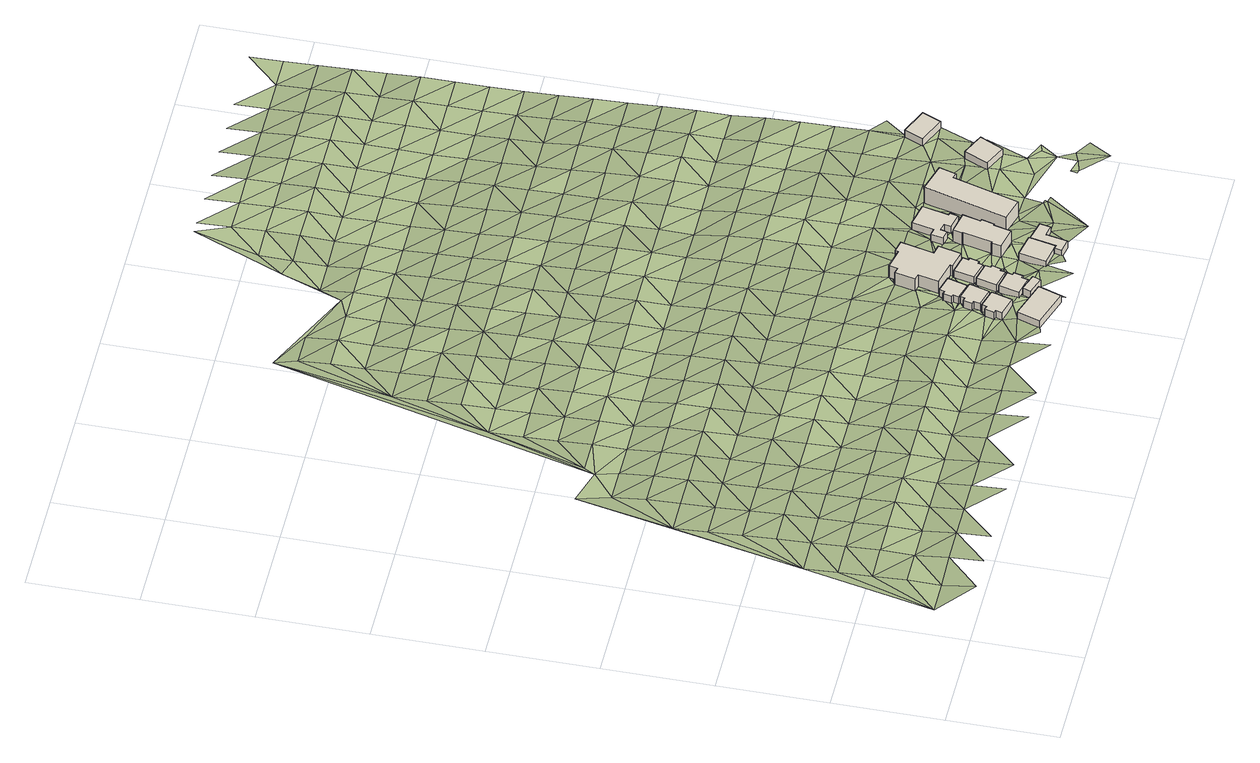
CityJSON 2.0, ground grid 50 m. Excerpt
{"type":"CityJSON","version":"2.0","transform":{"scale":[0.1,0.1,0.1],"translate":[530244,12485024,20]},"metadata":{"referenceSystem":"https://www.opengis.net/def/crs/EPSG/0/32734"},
"CityObjects":{
"building1":{"type":"Building","attributes":{"address":"7 Vine Road Woodstock Cape Town","building":"house","building:levels":1,"building_height":4.1,"plus_code":"4FRW3F83+HP6","ground_height":37.56,"roof_height":41.66},"geometry":[{"type":"Solid","lod":"1","boundaries":[[[[0,1,2,3]],[[1,4,5,2]],[[4,6,7,5]],[[6,0,3,7]],[[3,2,5,7]],[[6,4,1,0]]]]}]},
"building2":{"type":"Building","attributes":{"address":"5 Vine Road Woodstock Cape Town","building":"house","building:levels":1,"building_height":4.1,"plus_code":"4FRW3F83+JPR","ground_height":35.91,"roof_height":40.01},"geometry":[{"type":"Solid","lod":"1","boundaries":[[[[8,9,10,11]],[[9,12,13,10]],[[12,14,15,13]],[[14,16,17,15]],[[16,18,19,17]],[[18,20,21,19]],[[20,22,23,21]],[[22,8,11,23]],[[11,10,13,15,17,19,21,23]],[[22,20,18,16,14,12,9,8]]]]}]},
"building3":{"type":"Building","attributes":{"address":"3 Vine Road Woodstock Cape Town","building":"house","building:levels":1,"building_height":4.1,"plus_code":"4FRW3F83+MPF","ground_height":35.91,"roof_height":40.01},"geometry":[{"type":"Solid","lod":"1","boundaries":[[[[24,25,26,27]],[[25,28,29,26]],[[28,30,31,29]],[[30,32,33,31]],[[32,34,35,33]],[[34,36,37,35]],[[36,38,39,37]],[[38,24,27,39]],[[27,26,29,31,33,35,37,39]],[[38,36,34,32,30,28,25,24]]]]}]},
"building4":{"type":"Building","attributes":{"building":"yes","building:levels":1,"building_height":4.1,"plus_code":"4FRW3F83+HQJ","ground_height":37.56,"roof_height":41.66},"geometry":[{"type":"Solid","lod":"1","boundaries":[[[[40,41,42,43]],[[41,44,45,42]],[[44,46,47,45]],[[46,40,43,47]],[[43,42,45,47]],[[46,44,41,40]]]]}]},
"building5":{"type":"Building","attributes":{"address":"1 Vine Road Woodstock Cape Town","building":"house","building:levels":1,"building_height":4.1,"plus_code":"4FRW3F83+PP8","ground_height":34.82,"roof_height":38.92},"geometry":[{"type":"Solid","lod":"1","boundaries":[[[[48,49,50,51]],[[49,52,53,50]],[[52,54,55,53]],[[54,56,57,55]],[[56,58,59,57]],[[58,60,61,59]],[[60,62,63,61]],[[62,48,51,63]],[[51,50,53,55,57,59,61,63]],[[62,60,58,56,54,52,49,48]]]]}]},
"building6":{"type":"Building","attributes":{"address":"6 The Avenue Woodstock Cape Town","building":"house","building:levels":1,"building_height":4.1,"plus_code":"4FRW3F83+JQ7","ground_height":35.57,"roof_height":39.67},"geometry":[{"type":"Solid","lod":"1","boundaries":[[[[64,65,66,67]],[[65,68,69,66]],[[68,70,71,69]],[[70,72,73,71]],[[72,74,75,73]],[[74,76,77,75]],[[76,78,79,77]],[[78,64,67,79]],[[67,66,69,71,73,75,77,79]],[[78,76,74,72,70,68,65,64]]]]}]},
"building7":{"type":"Building","attributes":{"address":"4 The Avenue Woodstock Cape Town","building":"house","building:levels":1,"building_height":4.1,"plus_code":"4FRW3F83+MQ4","ground_height":35.57,"roof_height":39.67},"geometry":[{"type":"Solid","lod":"1","boundaries":[[[[80,81,82,83]],[[81,84,85,82]],[[84,86,87,85]],[[86,88,89,87]],[[88,90,91,89]],[[90,92,93,91]],[[92,94,95,93]],[[94,80,83,95]],[[83,82,85,87,89,91,93,95]],[[94,92,90,88,86,84,81,80]]]]}]},
"building8":{"type":"Building","attributes":{"address":"2 The Avenue Woodstock Cape Town","building":"house","building:levels":1,"building_height":4.1,"plus_code":"4FRW3F83+MQQ","ground_height":35.57,"roof_height":39.67},"geometry":[{"type":"Solid","lod":"1","boundaries":[[[[96,97,98,99]],[[97,100,101,98]],[[100,102,103,101]],[[102,104,105,103]],[[104,106,107,105]],[[106,108,109,107]],[[108,110,111,109]],[[110,96,99,111]],[[99,98,101,103,105,107,109,111]],[[110,108,106,104,102,100,97,96]]]]}]},
"building9":{"type":"Building","attributes":{"address":"18 Listowell Road Woodstock Cape Town","building":"house","building:levels":2,"building_height":6.9,"plus_code":"4FRW3F83+QQ4","ground_height":34.06,"roof_height":40.96},"geometry":[{"type":"Solid","lod":"1","boundaries":[[[[112,113,114,115]],[[113,116,117,114]],[[116,118,119,117]],[[118,120,121,119]],[[120,122,123,121]],[[122,124,125,123]],[[124,126,127,125]],[[126,128,129,127]],[[128,130,131,129]],[[130,132,133,131]],[[132,134,135,133]],[[134,136,137,135]],[[136,138,139,137]],[[138,112,115,139]],[[115,114,117,119,121,123,125,127,129,131,133,135,137,139]],[[138,136,134,132,130,128,126,124,122,120,118,116,113,112]]]]}]},
"building10":{"type":"Building","attributes":{"building":"house","building:levels":1,"building_height":4.1,"plus_code":"4FRW3F83+HVR","ground_height":35.57,"roof_height":39.67},"geometry":[{"type":"Solid","lod":"1","boundaries":[[[[140,141,142,143]],[[141,144,145,142]],[[144,146,147,145]],[[146,148,149,147]],[[148,150,151,149]],[[150,140,143,151]],[[143,142,145,147,149,151]],[[150,148,146,144,141,140]]]]}]},
"building11":{"type":"Building","attributes":{"building":"garage","building:levels":1,"building_height":4.1,"plus_code":"4FRW3F83+HVH","ground_height":35.65,"roof_height":39.75},"geometry":[{"type":"Solid","lod":"1","boundaries":[[[[152,153,154,155]],[[153,156,157,154]],[[156,158,159,157]],[[158,160,161,159]],[[160,162,163,161]],[[162,164,165,163]],[[164,166,167,165]],[[166,152,155,167]],[[155,154,157,159,161,163,165,167]],[[166,164,162,160,158,156,153,152]]]]}]},
"building12":{"type":"Building","attributes":{"address":"Len Court","building":"apartments","building:levels":2,"building:flats":"4","building_height":6.9,"plus_code":"4FRW3F83+MVP","ground_height":34.9,"roof_height":41.8},"geometry":[{"type":"Solid","lod":"1","boundaries":[[[[168,169,170,171]],[[169,172,173,170]],[[172,174,175,173]],[[174,176,177,175]],[[176,178,179,177]],[[178,180,181,179]],[[180,182,183,181]],[[182,184,185,183]],[[184,186,187,185]],[[186,188,189,187]],[[188,190,191,189]],[[190,168,171,191]],[[171,170,173,175,177,179,181,183,185,187,189,191]],[[190,188,186,184,182,180,178,176,174,172,169,168]]]]}]},
"building13":{"type":"Building","attributes":{"building":"house","building:levels":1,"building_height":4.1,"plus_code":"4FRW3F83+QWF","ground_height":33.81,"roof_height":37.91},"geometry":[{"type":"Solid","lod":"1","boundaries":[[[[192,193,194,195]],[[193,196,197,194]],[[196,198,199,197]],[[198,200,201,199]],[[200,202,203,201]],[[202,204,205,203]],[[204,206,207,205]],[[206,208,209,207]],[[208,210,211,209]],[[210,212,213,211]],[[212,214,215,213]],[[214,192,195,215]],[[195,194,197,199,201,203,205,207,209,211,213,215]],[[214,212,210,208,206,204,202,200,198,196,193,192]]]]}]},
"building14":{"type":"Building","attributes":{"address":"Elmwood","building":"apartments","building:levels":3,"building:flats":"12","building_height":9.7,"plus_code":"4FRW3F83+PX3","ground_height":33.18,"roof_height":42.88},"geometry":[{"type":"Solid","lod":"1","boundaries":[[[[216,217,218,219]],[[217,220,221,218]],[[220,222,223,221]],[[222,224,225,223]],[[224,226,227,225]],[[226,216,219,227]],[[219,218,221,223,225,227]],[[226,224,222,220,217,216]]]]}]},
"building15":{"type":"Building","attributes":{"address":"10 Listowell Road Salt River Cape Town","building":"house","building:levels":1,"building_height":4.1,"plus_code":"4FRW3F84+P46","ground_height":33.3,"roof_height":37.4},"geometry":[{"type":"Solid","lod":"1","boundaries":[[[[228,229,230,231]],[[229,232,233,230]],[[232,234,235,233]],[[234,228,231,235]],[[231,230,233,235]],[[234,232,229,228]]]]}]},
"building16":{"type":"Building","attributes":{"address":"11 Booth Road Salt River Cape Town","building":"house","building:levels":1,"building_height":4.1,"plus_code":"4FRW3F84+R5C","ground_height":31.85,"roof_height":35.95},"geometry":[{"type":"Solid","lod":"1","boundaries":[[[[236,237,238,239]],[[237,240,241,238]],[[240,242,243,241]],[[242,236,239,243]],[[239,238,241,243]],[[242,240,237,236]]]]}]},
"terrain1":{"type":"TINRelief","geometry":[{"type":"CompositeSurface","lod":"1","boundaries":[[[244,245,246]],[[245,244,247]],[[248,245,247]],[[249,245,248]],[[244,246,250]],[[251,245,249]],[[247,244,252]],[[252,248,247]],[[252,244,250]],[[248,253,249]],[[248,252,254]],[[250,255,256]],[[248,254,253]],[[257,251,249]],[[250,256,252]],[[249,253,257]],[[254,252,258]],[[258,252,256]],[[259,251,257]],[[253,254,260]],[[261,251,259]],[[260,254,258]],[[256,262,263]],[[253,264,257]],[[265,251,261]],[[253,260,264]],[[258,256,266]],[[251,265,267]],[[259,257,268]],[[257,264,269]],[[256,263,266]],[[260,258,270]],[[261,259,268]],[[268,257,269]],[[260,270,264]],[[270,258,266]],[[251,267,271]],[[272,265,261]],[[273,269,264]],[[272,261,268]],[[273,264,270]],[[267,265,274]],[[275,266,263]],[[276,277,263]],[[265,272,274]],[[268,269,278]],[[269,273,279]],[[263,277,275]],[[280,270,266]],[[272,268,278]],[[267,274,281]],[[278,269,279]],[[270,280,273]],[[280,266,275]],[[267,281,282]],[[283,274,272]],[[273,284,279]],[[267,282,285]],[[278,286,272]],[[277,287,275]],[[273,280,284]],[[285,271,267]],[[272,286,283]],[[287,277,288]],[[289,281,274]],[[278,279,290]],[[275,291,280]],[[284,290,279]],[[281,289,282]],[[283,289,274]],[[291,275,287]],[[292,286,278]],[[280,293,284]],[[292,278,290]],[[285,282,294]],[[293,280,291]],[[283,286,295]],[[288,296,287]],[[282,289,294]],[[290,284,297]],[[285,298,271]],[[292,295,286]],[[284,293,297]],[[291,287,299]],[[294,300,285]],[[289,283,301]],[[302,292,290]],[[295,303,283]],[[298,285,300]],[[302,290,297]],[[287,296,299]],[[289,301,294]],[[293,291,304]],[[301,283,303]],[[295,292,305]],[[306,292,302]],[[304,291,299]],[[300,294,307]],[[297,293,308]],[[303,295,305]],[[307,294,301]],[[292,306,305]],[[302,297,308]],[[298,300,309]],[[293,304,308]],[[296,310,299]],[[298,311,312]],[[309,300,307]],[[296,313,310]],[[314,301,303]],[[305,315,303]],[[316,306,302]],[[308,317,302]],[[298,309,311]],[[301,314,307]],[[304,299,318]],[[312,319,298]],[[314,303,315]],[[310,320,299]],[[306,316,305]],[[302,317,316]],[[304,318,308]],[[312,311,321]],[[318,299,320]],[[309,307,322]],[[323,315,305]],[[324,312,321]],[[307,314,322]],[[325,317,308]],[[305,316,323]],[[309,326,311]],[[320,310,327]],[[312,324,319]],[[308,318,325]],[[326,309,322]],[[328,327,310]],[[314,315,329]],[[323,330,315]],[[321,311,331]],[[316,317,332]],[[325,333,317]],[[314,329,322]],[[320,334,318]],[[311,326,331]],[[329,315,330]],[[327,335,320]],[[332,323,316]],[[317,333,332]],[[324,321,336]],[[334,325,318]],[[334,320,335]],[[337,326,322]],[[336,321,331]],[[327,328,338]],[[337,322,329]],[[339,319,324]],[[330,323,340]],[[341,333,325]],[[323,332,342]],[[335,327,338]],[[336,339,324]],[[341,325,334]],[[331,326,343]],[[326,337,344]],[[323,342,340]],[[345,329,330]],[[343,336,331]],[[332,333,346]],[[298,319,347]],[[339,348,319]],[[343,326,344]],[[333,341,349]],[[329,345,337]],[[334,335,350]],[[345,330,340]],[[338,351,335]],[[346,342,332]],[[319,348,352]],[[333,349,346]],[[350,335,351]],[[339,336,353]],[[337,354,344]],[[341,334,355]],[[319,352,356]],[[336,343,357]],[[342,358,340]],[[337,345,354]],[[348,339,353]],[[355,349,341]],[[319,356,359]],[[336,357,353]],[[342,346,358]],[[355,334,350]],[[343,344,360]],[[361,351,338]],[[354,360,344]],[[338,362,361]],[[345,340,363]],[[346,349,364]],[[358,365,340]],[[348,366,352]],[[367,357,343]],[[353,368,348]],[[355,364,349]],[[345,363,354]],[[369,350,351]],[[360,367,343]],[[363,340,365]],[[361,370,351]],[[366,356,352]],[[358,346,371]],[[348,368,366]],[[353,357,372]],[[350,369,355]],[[364,371,346]],[[351,370,369]],[[319,359,347]],[[360,354,373]],[[367,372,357]],[[374,359,356]],[[375,365,358]],[[361,376,377]],[[373,354,363]],[[378,368,353]],[[379,364,355]],[[374,356,366]],[[371,375,358]],[[360,380,367]],[[372,378,353]],[[18,370,361]],[[379,355,369]],[[1,361,377]],[[380,360,373]],[[381,363,365]],[[364,382,371]],[[359,374,383]],[[375,384,365]],[[18,361,1]],[[366,368,385]],[[369,370,12]],[[378,386,368]],[[364,379,382]],[[367,387,372]],[[363,381,373]],[[370,18,14]],[[359,383,388]],[[367,380,389]],[[381,365,384]],[[370,14,12]],[[375,371,390]],[[368,386,385]],[[374,366,391]],[[379,369,392]],[[359,388,393]],[[367,389,387]],[[371,382,390]],[[378,372,394]],[[373,395,380]],[[18,16,14]],[[32,369,12]],[[391,383,374]],[[384,375,396]],[[397,18,1]],[[369,32,392]],[[393,398,359]],[[391,366,385]],[[373,381,395]],[[386,378,394]],[[379,399,382]],[[372,387,394]],[[390,396,375]],[[347,359,398]],[[9,8,12]],[[380,400,389]],[[12,8,36]],[[36,32,12]],[[399,379,392]],[[397,1,44]],[[388,383,401]],[[400,380,395]],[[32,36,34]],[[44,1,0]],[[32,30,392]],[[381,384,402]],[[382,403,390]],[[383,391,401]],[[384,396,404]],[[36,8,38]],[[405,385,386]],[[387,389,406]],[[25,392,30]],[[394,407,386]],[[403,382,399]],[[408,397,44]],[[409,392,25]],[[30,28,25]],[[381,402,395]],[[409,410,392]],[[8,22,38]],[[389,400,406]],[[402,384,404]],[[399,392,411]],[[411,392,410]],[[41,408,44]],[[393,388,412]],[[385,405,391]],[[396,390,413]],[[397,408,414]],[[401,415,388]],[[386,407,405]],[[409,416,410]],[[414,22,397]],[[46,0,417]],[[394,387,418]],[[44,0,46]],[[413,390,403]],[[409,25,419]],[[399,411,49]],[[38,22,420]],[[412,398,393]],[[421,400,395]],[[41,422,408]],[[412,388,415]],[[418,387,406]],[[420,22,414]],[[411,423,49]],[[424,38,420]],[[391,425,401]],[[396,426,404]],[[419,25,24]],[[403,399,427]],[[421,395,402]],[[399,49,427]],[[420,414,424]],[[40,422,41]],[[428,407,394]],[[398,429,347]],[[430,38,424]],[[425,391,405]],[[396,413,426]],[[430,24,38]],[[418,428,394]],[[414,64,424]],[[427,49,431]],[[419,24,432]],[[49,433,431]],[[422,40,434]],[[415,401,435]],[[406,400,436]],[[398,412,429]],[[403,120,413]],[[400,421,437]],[[422,434,438]],[[432,439,419]],[[46,440,40]],[[430,432,24]],[[433,419,439]],[[427,120,403]],[[441,405,407]],[[442,402,404]],[[84,424,64]],[[435,401,425]],[[427,431,443]],[[426,444,404]],[[46,445,440]],[[434,40,440]],[[436,418,406]],[[407,428,441]],[[436,400,437]],[[446,439,432]],[[76,64,78]],[[439,446,433]],[[431,433,447]],[[434,440,76]],[[64,76,84]],[[415,448,412]],[[402,442,421]],[[432,430,100]],[[442,404,444]],[[86,84,88]],[[120,116,413]],[[426,413,449]],[[448,415,435]],[[445,450,440]],[[84,76,451]],[[447,433,446]],[[430,94,100]],[[425,405,452]],[[451,88,84]],[[405,441,453]],[[413,116,449]],[[120,118,454]],[[446,455,447]],[[456,429,412]],[[428,418,457]],[[421,458,437]],[[347,429,459]],[[76,440,148]],[[94,92,90]],[[451,90,88]],[[120,454,116]],[[418,436,460]],[[118,116,454]],[[435,425,452]],[[461,444,426]],[[104,94,90]],[[455,446,110]],[[76,148,451]],[[100,94,104]],[[412,448,456]],[[405,453,452]],[[421,442,458]],[[450,148,440]],[[100,104,102]],[[462,450,463]],[[418,460,457]],[[426,449,461]],[[464,90,451]],[[441,428,465]],[[110,466,455]],[[90,467,104]],[[104,468,106]],[[106,110,108]],[[450,462,469]],[[436,437,470]],[[444,471,442]],[[468,110,106]],[[458,472,437]],[[116,473,449]],[[451,148,464]],[[110,468,466]],[[448,435,474]],[[453,441,465]],[[467,468,104]],[[467,90,464]],[[452,475,435]],[[465,428,457]],[[471,444,461]],[[429,456,459]],[[473,116,476]],[[470,460,436]],[[470,437,472]],[[448,474,456]],[[458,442,477]],[[435,475,474]],[[478,479,480]],[[466,468,481]],[[464,148,482]],[[453,483,452]],[[484,461,449]],[[442,471,477]],[[485,479,478]],[[484,449,473]],[[468,467,481]],[[460,486,457]],[[466,481,480]],[[465,483,453]],[[482,148,487]],[[488,472,458]],[[467,489,481]],[[460,470,486]],[[482,490,464]],[[478,480,491]],[[475,452,492]],[[485,484,473]],[[456,493,459]],[[456,474,493]],[[458,477,488]],[[491,485,478]],[[481,489,494]],[[487,490,482]],[[495,471,461]],[[496,497,498]],[[481,499,480]],[[483,492,452]],[[484,500,461]],[[501,465,457]],[[470,472,502]],[[499,491,480]],[[503,487,152]],[[496,498,504]],[[486,505,457]],[[503,490,487]],[[471,495,477]],[[481,168,499]],[[472,488,502]],[[461,500,495]],[[474,475,506]],[[465,501,483]],[[507,490,508]],[[168,509,499]],[[492,510,475]],[[501,457,505]],[[511,459,493]],[[490,512,508]],[[490,503,512]],[[486,470,513]],[[491,514,485]],[[484,485,515]],[[496,504,516]],[[509,168,517]],[[516,503,496]],[[474,506,493]],[[488,477,518]],[[475,510,506]],[[470,502,513]],[[509,519,520]],[[521,508,512]],[[509,517,519]],[[492,483,522]],[[500,484,515]],[[168,190,517]],[[477,495,518]],[[485,514,515]],[[523,520,519]],[[524,491,525]],[[512,503,526]],[[523,519,517]],[[527,505,486]],[[526,503,516]],[[528,459,511]],[[521,190,529]],[[483,501,522]],[[514,491,524]],[[530,511,493]],[[531,502,488]],[[527,486,513]],[[521,532,190]],[[510,492,533]],[[516,504,534]],[[517,190,532]],[[530,493,506]],[[518,531,488]],[[526,535,512]],[[521,512,536]],[[501,505,537]],[[514,524,515]],[[495,500,538]],[[522,533,492]],[[515,539,500]],[[540,526,516]],[[502,541,513]],[[536,532,521]],[[505,527,537]],[[542,506,510]],[[495,538,518]],[[511,530,543]],[[531,541,502]],[[500,539,538]],[[535,526,540]],[[504,544,534]],[[522,501,545]],[[540,516,534]],[[536,546,532]],[[510,533,542]],[[547,528,511]],[[548,546,192]],[[511,543,547]],[[536,512,549]],[[501,537,545]],[[524,550,515]],[[192,551,524]],[[536,192,546]],[[530,506,552]],[[527,513,553]],[[518,554,531]],[[541,555,513]],[[556,533,522]],[[557,535,540]],[[539,515,550]],[[542,552,506]],[[554,518,538]],[[540,534,558]],[[524,551,550]],[[527,553,537]],[[522,545,556]],[[513,555,553]],[[192,536,549]],[[530,559,543]],[[541,531,560]],[[557,561,535]],[[192,549,551]],[[562,528,547]],[[542,533,563]],[[539,564,538]],[[530,552,559]],[[531,554,560]],[[565,535,561]],[[545,537,566]],[[533,556,563]],[[564,539,550]],[[555,541,567]],[[537,553,566]],[[568,547,543]],[[569,552,542]],[[554,538,570]],[[559,571,543]],[[560,567,541]],[[549,572,551]],[[573,556,545]],[[542,563,569]],[[564,570,538]],[[528,562,574]],[[550,551,575]],[[543,571,568]],[[561,576,565]],[[566,573,545]],[[562,547,577]],[[557,578,561]],[[559,552,579]],[[580,553,555]],[[554,581,560]],[[576,582,565]],[[555,567,583]],[[556,584,563]],[[564,550,575]],[[549,226,572]],[[552,569,579]],[[554,570,581]],[[551,572,575]],[[553,580,566]],[[577,547,568]],[[557,585,578]],[[586,576,561]],[[573,584,556]],[[555,583,580]],[[587,571,559]],[[567,560,588]],[[585,557,589]],[[590,591,592]],[[593,569,563]],[[594,582,576]],[[559,579,587]],[[588,560,581]],[[561,578,586]],[[595,573,566]],[[570,564,596]],[[582,594,226]],[[577,597,562]],[[563,584,593]],[[575,598,564]],[[591,599,592]],[[574,562,597]],[[567,600,583]],[[595,566,580]],[[576,586,594]],[[568,571,601]],[[599,591,602]],[[570,596,581]],[[572,226,603]],[[571,587,604]],[[567,588,600]],[[564,598,596]],[[579,569,605]],[[584,573,606]],[[572,603,575]],[[578,585,607]],[[569,593,608]],[[568,601,577]],[[609,580,583]],[[571,604,601]],[[573,595,606]],[[226,594,603]],[[607,585,589]],[[602,610,599]],[[587,579,605]],[[588,581,611]],[[612,586,578]],[[569,608,605]],[[609,583,600]],[[599,610,589]],[[598,575,613]],[[614,594,586]],[[612,578,607]],[[581,596,611]],[[597,577,615]],[[593,584,616]],[[595,580,617]],[[610,602,618]],[[606,619,584]],[[603,613,575]],[[614,603,594]],[[607,589,620]],[[587,621,604]],[[588,622,600]],[[615,577,601]],[[617,580,609]],[[608,593,616]],[[621,587,605]],[[616,584,619]],[[622,588,611]],[[620,623,607]],[[620,589,623]],[[597,624,625]],[[606,595,626]],[[596,598,627]],[[613,628,598]],[[612,607,629]],[[624,597,615]],[[617,626,595]],[[601,604,630]],[[608,631,605]],[[609,600,632]],[[596,627,611]],[[633,603,614]],[[603,634,613]],[[621,635,604]],[[622,636,600]],[[598,628,627]],[[637,619,606]],[[228,638,614]],[[631,608,616]],[[228,612,629]],[[601,630,615]],[[632,617,609]],[[604,635,630]],[[626,637,606]],[[632,600,636]],[[614,638,633]],[[603,633,634]],[[639,621,605]],[[640,622,611]],[[628,613,236]],[[638,228,629]],[[619,641,616]],[[613,634,236]],[[639,605,631]],[[640,611,627]],[[624,615,642]],[[637,641,619]],[[635,621,643]],[[626,617,644]],[[636,622,645]],[[615,630,642]],[[617,632,646]],[[647,631,616]],[[648,627,628]],[[633,638,649]],[[621,639,643]],[[622,640,645]],[[634,633,649]],[[650,651,624]],[[628,236,648]],[[637,626,644]],[[641,647,616]],[[617,646,644]],[[642,650,624]],[[630,635,652]],[[653,639,631]],[[632,636,654]],[[640,627,655]],[[643,656,635]],[[648,236,657]],[[645,658,636]],[[637,659,641]],[[647,653,631]],[[648,655,627]],[[630,652,642]],[[646,632,654]],[[635,656,652]],[[659,637,644]],[[654,636,658]],[[657,660,648]],[[643,639,661]],[[645,640,662]],[[653,661,639]],[[655,662,640]],[[642,663,650]],[[664,647,641]],[[646,665,644]],[[659,666,641]],[[667,656,643]],[[668,658,645]],[[663,642,652]],[[665,646,654]],[[647,664,653]],[[661,667,643]],[[641,666,664]],[[662,668,645]],[[669,650,670]],[[671,659,644]],[[658,672,654]],[[650,663,670]],[[671,644,665]],[[652,656,673]],[[661,653,674]],[[667,675,656]],[[668,672,658]],[[666,659,676]],[[653,664,674]],[[663,652,673]],[[677,665,654]],[[656,675,673]],[[659,671,676]],[[678,667,661]],[[672,677,654]],[[674,678,661]],[[663,679,670]],[[664,666,680]],[[681,671,665]],[[676,682,666]],[[667,683,675]],[[679,663,673]],[[677,681,665]],[[664,680,674]],[[678,683,667]],[[666,682,680]],[[684,670,685]],[[676,671,686]],[[685,670,679]],[[681,686,671]],[[687,673,675]],[[674,688,678]],[[683,689,675]],[[690,682,676]],[[688,674,680]],[[673,687,679]],[[675,689,687]],[[686,690,676]],[[683,678,691]],[[680,682,692]],[[688,693,678]],[[685,679,694]],[[690,692,682]],[[689,683,691]],[[679,687,694]],[[678,693,691]],[[688,680,695]],[[696,685,697]],[[692,695,680]],[[694,697,685]],[[687,689,698]],[[699,693,688]],[[691,700,689]],[[695,699,688]],[[687,698,694]],[[689,700,698]],[[691,693,701]],[[699,701,693]],[[697,694,702]],[[703,700,691]],[[702,694,698]],[[701,703,691]],[[704,697,705]],[[705,697,702]],[[706,698,700]],[[703,707,700]],[[698,706,702]],[[700,707,706]],[[705,702,708]],[[702,706,708]],[[708,709,705]],[[710,705,709]]]}]}
},
"vertices":[
[1963,128,184],[1792,184,184],[1792,184,225],[1963,128,225],[1757,78,184],[1757,78,225],[1928,23,184],[1928,23,225],
[1821,344,167],[1815,321,167],[1815,321,208],[1821,344,208],[1796,327,167],[1796,327,208],[1784,283,167],[1784,283,208],[1797,279,167],[1797,279,208],[1789,249,167],[1789,249,208],[1878,224,167],[1878,224,208],[1905,320,167],[1905,320,208],
[1933,422,167],[1851,444,167],[1851,444,208],[1933,422,208],[1845,423,167],[1845,423,208],[1829,427,167],[1829,427,208],[1817,385,167],[1817,385,208],[1833,381,167],[1833,381,208],[1825,353,167],[1825,353,208],[1907,330,167],[1907,330,208],
[2019,165,184],[1940,193,184],[1940,193,225],[2019,165,225],[1926,155,184],[1926,155,225],[2005,127,184],[2005,127,225],
[1958,522,157],[1882,543,157],[1882,543,198],[1958,522,198],[1875,518,157],[1875,518,198],[1862,522,157],[1862,522,198],[1851,481,157],[1851,481,198],[1861,478,157],[1861,478,198],[1854,452,157],[1854,452,198],[1932,430,157],[1932,430,198],
[2038,281,164],[1953,300,164],[1953,300,205],[2038,281,205],[1930,205,164],[1930,205,205],[2015,185,164],[2015,185,205],[2022,214,164],[2022,214,205],[2034,211,164],[2034,211,205],[2044,253,164],[2044,253,205],[2032,256,164],[2032,256,205],
[1978,402,164],[1955,309,164],[1955,309,205],[1978,402,205],[2041,289,164],[2041,289,205],[2045,313,164],[2045,313,205],[2055,310,164],[2055,310,205],[2068,354,164],[2068,354,205],[2057,356,164],[2057,356,205],[2062,382,164],[2062,382,205],
[2004,505,164],[1981,411,164],[1981,411,205],[2004,505,205],[2063,391,164],[2063,391,205],[2069,414,164],[2069,414,205],[2081,412,164],[2081,412,205],[2091,455,164],[2091,455,205],[2081,458,164],[2081,458,205],[2088,485,164],[2088,485,205],
[2056,772,149],[2053,757,149],[2053,757,218],[2056,772,218],[1960,778,149],[1960,778,218],[1951,739,149],[1951,739,218],[1924,745,149],[1924,745,218],[1903,652,149],[1903,652,218],[1931,645,149],[1931,645,218],[1909,550,149],[1909,550,218],[2018,525,149],[2018,525,218],[2016,513,149],[2016,513,218],[2099,495,149],[2099,495,218],[2122,598,149],[2122,598,218],[2078,608,149],[2078,608,218],[2112,760,149],[2112,760,218],
[2226,117,164],[2243,113,164],[2243,113,205],[2226,117,205],[2268,231,164],[2268,231,205],[2269,237,164],[2269,237,205],[2166,258,164],[2166,258,205],[2140,134,164],[2140,134,205],
[2268,231,165],[2243,113,165],[2243,113,206],[2268,231,206],[2226,117,165],[2226,117,206],[2218,83,165],[2218,83,206],[2281,70,165],[2281,70,206],[2300,167,165],[2300,167,206],[2350,160,165],[2350,160,206],[2360,209,165],[2360,209,206],
[2225,557,157],[2213,514,157],[2213,514,226],[2225,557,226],[2218,513,157],[2218,513,226],[2188,379,157],[2188,379,226],[2179,380,157],[2179,380,226],[2171,336,157],[2171,336,226],[2270,314,157],[2270,314,226],[2290,395,157],[2290,395,226],[2297,394,157],[2297,394,226],[2312,452,157],[2312,452,226],[2303,453,157],[2303,453,226],[2324,536,157],[2324,536,226],
[2378,723,146],[2271,746,146],[2271,746,187],[2378,723,187],[2248,646,146],[2248,646,187],[2217,653,146],[2217,653,187],[2205,596,146],[2205,596,187],[2247,586,146],[2247,586,187],[2254,617,146],[2254,617,187],[2289,609,146],[2289,609,187],[2282,577,146],[2282,577,187],[2352,561,146],[2352,561,187],[2361,601,146],[2361,601,187],[2351,603,146],[2351,603,187],
[2446,729,140],[2336,349,140],[2336,349,237],[2446,729,237],[2440,319,140],[2440,319,237],[2528,622,140],[2528,622,237],[2552,614,140],[2552,614,237],[2575,692,140],[2575,692,237],
[2851,573,141],[2750,620,141],[2750,620,182],[2851,573,182],[2700,512,141],[2700,512,182],[2800,466,141],[2800,466,182],
[2838,900,127],[2800,813,127],[2800,813,168],[2838,900,168],[2921,761,127],[2921,761,168],[2959,847,127],[2959,847,168],
[150,157,159],[0,157,155],[150,7,182],[150,307,159],[150,457,151],[150,607,143],[301,157,182],[150,757,133],[301,307,164],[301,607,155],[301,457,164],[301,7,192],[451,157,184],[301,757,146],[451,307,167],[301,907,137],[451,457,167],[301,1057,129],[451,7,195],[601,157,184],[451,607,157],[301,1207,120],[601,307,167],[301,1357,108],[451,907,141],[451,757,149],[601,457,167],[410,1805,90],[451,1057,131],[601,607,157],[451,1207,122],[751,307,168],[751,7,194],[751,157,184],[601,907,141],[601,757,149],[751,457,168],[451,1357,114],[451,1507,107],[601,1207,122],[751,607,156],[451,1657,90],[601,1057,131],[901,157,183],[901,7,195],[601,1357,114],[751,757,147],[901,307,165],[751,907,139],[901,457,165],[601,1507,107],[751,1057,131],[1052,157,182],[901,607,154],[574,1757,90],[1052,307,164],[601,1657,90],[751,1357,117],[901,757,144],[751,1207,124],[1052,457,164],[901,1057,130],[901,907,138],[751,1507,107],[1052,607,152],[751,1657,90],[1202,157,183],[751,1807,90],[601,1807,90],[1202,7,196],[901,1357,118],[901,1207,123],[1052,907,137],[1052,757,143],[1202,457,164],[751,2257,68],[1202,307,164],[751,1957,80],[901,1507,109],[1052,1057,131],[751,2107,74],[1202,607,149],[901,1657,89],[1352,157,180],[1352,7,194],[1052,1357,115],[1052,1207,122],[901,1807,89],[1202,907,137],[1202,757,142],[1352,457,168],[1352,307,168],[901,1957,82],[1052,1507,109],[1502,157,182],[901,2107,73],[1202,1207,124],[1352,607,148],[1202,1057,131],[1052,1807,91],[1052,1657,91],[1202,1357,115],[1352,907,140],[1028,3253,16],[901,2257,67],[1352,757,142],[1502,457,167],[1502,307,167],[901,2407,62],[1052,2107,76],[1202,1507,106],[1502,607,152],[901,2557,53],[1052,1957,86],[1352,1057,132],[901,2707,46],[1202,1657,93],[1652,157,184],[1652,7,197],[1352,1357,116],[1502,757,144],[1352,1207,124],[1052,2407,63],[1202,1807,93],[1052,2257,69],[1652,457,163],[1652,307,163],[1502,907,139],[1202,1957,89],[1352,1507,108],[1052,2557,55],[1502,1057,132],[1716,67,197],[1757,78,195],[1202,2107,82],[1652,607,154],[1352,1657,92],[1502,1357,116],[1652,757,146],[1052,2707,46],[1502,1207,124],[1202,2407,66],[1202,2257,75],[1352,1957,85],[1052,2857,39],[1352,1807,92],[1652,907,139],[1202,2557,52],[1802,457,167],[1052,3007,39],[1352,2107,79],[1502,1507,107],[1652,1057,132],[1878,224,184],[1052,3152,26],[1802,607,156],[1502,1657,94],[1202,2707,46],[1652,1357,115],[1802,757,149],[1652,1207,124],[1352,2407,66],[1502,1807,94],[1352,2257,74],[1930,205,184],[1854,452,167],[1851,481,167],[1862,522,167],[1202,3007,38],[1802,907,140],[1953,300,167],[1202,2857,38],[1861,478,167],[1953,7,195],[1502,1957,83],[1932,430,167],[1953,307,167],[1652,1507,107],[2015,185,184],[1875,518,167],[1955,309,167],[1352,2557,54],[1802,1057,132],[1903,652,157],[1502,2107,74],[1202,3152,23],[1978,402,167],[1909,550,157],[1981,411,167],[1958,522,167],[2034,211,183],[1352,2707,44],[1652,1807,94],[1652,1657,94],[2022,214,184],[1953,457,167],[2103,157,183],[1502,2257,68],[1802,1357,115],[1931,645,157],[1802,1207,125],[2103,7,195],[2004,505,167],[2018,525,167],[1352,2857,37],[1953,907,140],[2140,134,183],[2103,307,164],[1502,2557,56],[1502,2407,63],[1953,757,149],[2016,513,167],[1352,3007,37],[1652,2107,75],[1802,1507,106],[1443,3048,38],[1652,1957,85],[1953,1057,132],[2218,83,185],[2167,55,195],[2171,336,164],[1652,2257,67],[2099,495,164],[2179,380,165],[2103,457,164],[2226,117,185],[1802,1807,94],[1953,1207,125],[1802,1657,94],[2056,772,150],[1502,2857,38],[1502,2707,47],[2053,757,150],[1953,1357,115],[2103,607,156],[2078,608,156],[2122,598,156],[2213,514,165],[2253,307,165],[1652,2407,60],[2103,907,142],[2112,760,150],[1802,1957,88],[2269,237,165],[1953,1507,106],[2188,379,165],[2270,314,165],[2217,653,157],[1652,2557,53],[1502,3007,38],[2218,513,165],[2103,1207,128],[2350,160,180],[2300,167,185],[2281,70,197],[2205,596,157],[2103,1057,133],[1802,2257,66],[1953,1657,94],[2360,209,180],[2403,7,191],[1802,2107,78],[1652,2857,37],[2290,395,165],[2297,394,165],[2247,586,157],[1652,2707,46],[1502,3152,20],[2336,349,162],[1953,1807,94],[2253,757,148],[2253,907,139],[2403,157,179],[2282,577,157],[2103,1357,123],[2253,607,157],[2254,617,157],[2312,452,165],[1802,2407,62],[2289,609,157],[2271,746,148],[2248,646,157],[2403,307,162],[1953,1957,88],[1566,3333,19],[2303,453,165],[1652,3007,37],[2103,1507,112],[2352,561,155],[1802,2557,51],[2536,213,171],[2440,319,162],[2403,607,155],[1953,2107,78],[2253,1207,127],[2253,1057,133],[2524,229,171],[2103,1657,87],[1802,2707,42],[1652,3152,21],[2562,205,171],[1953,2257,66],[2361,601,155],[1652,3302,23],[2351,603,155],[2446,729,146],[2403,907,137],[2403,757,146],[1802,2857,33],[2103,1957,81],[2253,1357,121],[2103,1807,87],[1953,2407,62],[2548,315,158],[2539,224,171],[1802,3007,33],[2253,1507,111],[2553,457,158],[1652,3452,25],[1953,2557,51],[2403,1057,132],[2528,622,150],[2103,2107,77],[2253,1657,90],[1802,3302,31],[1953,2707,42],[2403,1207,125],[1802,3152,27],[2553,757,140],[2103,2257,72],[1747,3753,14],[2553,907,132],[2553,607,150],[1802,3452,26],[2704,457,153],[1953,2857,33],[2253,1957,80],[2403,1357,113],[2552,614,150],[2253,1807,90],[2103,2407,65],[2704,307,153],[2700,512,153],[1953,3007,33],[2403,1507,107],[2833,235,151],[2734,128,169],[2748,124,169],[2742,157,169],[2103,2557,54],[2704,607,144],[2253,2107,70],[2553,1207,120],[1802,3602,20],[2553,1057,127],[2806,139,170],[2403,1657,93],[1953,3302,31],[2854,7,182],[2704,757,134],[1953,3152,27],[2103,2857,32],[2253,2257,64],[2796,359,151],[2103,2707,43],[2403,1807,93],[2854,157,170],[2553,1357,110],[2800,466,151],[2704,907,126],[2750,620,144],[1953,3452,26],[2253,2557,53],[2403,1957,88],[2927,113,170],[2253,2407,59],[2854,307,151],[2103,3007,32],[2553,1507,104],[2888,318,151],[1953,3602,20],[1802,3752,14],[2403,2107,77],[2704,1207,113],[2704,1057,120],[2881,550,141],[2103,3302,32],[2253,2707,43],[2553,1807,92],[2854,757,134],[2800,813,134],[2103,3152,30],[2553,1657,92],[2403,2257,67],[2854,607,141],[2253,2857,32],[2704,1357,108],[2403,2407,55],[2103,3452,25],[2253,3007,32],[2553,2107,78],[2704,1507,103],[2553,1957,86],[2403,2557,46],[2854,1057,119],[2921,761,134],[2103,3602,20],[1953,3752,14],[2253,3302,31],[2403,2707,39],[2704,1807,88],[2854,1207,112],[2253,3152,32],[2854,907,127],[2704,1657,88],[2553,2257,72],[2926,996,119],[2403,2857,33],[2854,1357,107],[2253,3452,27],[2553,2557,45],[2704,1957,80],[2553,2407,54],[2403,3007,33],[2854,1507,100],[2103,3752,10],[2253,3602,16],[2704,2107,73],[2854,1657,85],[2403,3302,31],[2553,2707,38],[2403,3152,33],[2704,2257,66],[2854,1807,85],[2553,2857,35],[2403,3452,26],[2704,2557,43],[2854,1957,76],[2704,2407,53],[2553,3007,35],[2253,3752,7],[2403,3602,14],[2854,2107,67],[2553,3302,30],[2704,2707,39],[2553,3152,32],[2854,2257,62],[2704,3007,38],[2854,2407,52],[2704,2857,38],[2553,3452,22],[2854,2557,44],[2403,3752,7],[2553,3602,12],[2704,3302,27],[2854,2707,41],[2704,3152,30],[2854,2857,38],[2704,3452,17],[2854,3007,38],[2553,3752,6],[2704,3602,10],[2854,3302,22],[2854,3152,28],[2854,3452,15],[2854,3602,9],[2854,3752,3]
]}
